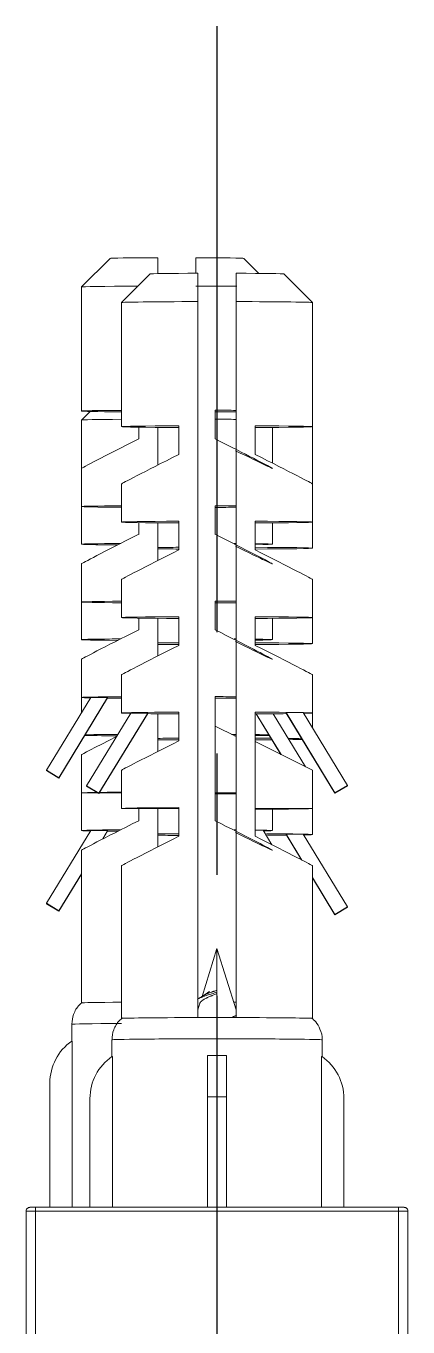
# Model space of a CAD drawing. Header units: millimetres. Extents: x 19741 to 22117, y -10160 to -6800.
# Drawn here: x 20934.8 to 20954.8, y -7470.2 to -7402.1 of the extents above; entities that cross this region are included whole.
import ezdxf

# ---------------------------------------------------------------- set-up
doc = ezdxf.new("R2010")
doc.units = ezdxf.units.MM
doc.linetypes.add('CENTERX2', pattern=[101.6, 63.5, -12.7, 12.7, -12.7])
doc.layers.add('CENTER', color=1, linetype='CENTERX2')

msp = doc.modelspace()

# ---------------------------------------------------------------- linework, layer by layer
at = {"linetype": 'Continuous', "lineweight": 18}
for p, q in [((20939.187, -7414.27), (20937.687, -7415.77)), ((20946.975, -7415.057), (20946.187, -7414.27)), ((20941.287, -7415.084), (20939.787, -7416.584)), ((20949.787, -7416.584), (20948.287, -7415.084)), ((20937.687, -7415.77), (20937.687, -7422.27)), ((20939.787, -7416.584), (20939.787, -7423.084)), ((20943.787, -7416.536), (20943.787, -7454.035)), ((20945.787, -7416.536), (20945.787, -7454.035)), ((20949.787, -7423.084), (20949.787, -7416.584)), ((20938.138, -7422.29), (20937.687, -7422.741)), ((20937.687, -7422.741), (20937.687, -7425.27)), ((20944.687, -7423.725), (20944.687, -7422.225)), ((20940.687, -7423.112), (20940.687, -7423.725)), ((20941.687, -7423.122), (20941.687, -7425.096)), ((20942.787, -7423.039), (20942.787, -7424.539)), ((20946.787, -7424.539), (20946.787, -7423.039)), ((20947.687, -7424.994), (20947.687, -7423.123)), ((20949.787, -7426.084), (20949.787, -7423.084)), ((20937.687, -7425.269), (20937.687, -7427.269)), ((20939.787, -7426.084), (20939.787, -7428.083)), ((20949.787, -7428.083), (20949.787, -7426.084)), ((20937.687, -7427.269), (20937.687, -7429.241)), ((20944.687, -7428.725), (20944.687, -7427.225)), ((20940.687, -7428.111), (20940.687, -7428.725)), ((20941.687, -7428.122), (20941.687, -7430.095)), ((20942.787, -7428.039), (20942.787, -7429.539)), ((20946.787, -7429.539), (20946.787, -7428.039)), ((20947.687, -7429.241), (20947.687, -7428.123)), ((20949.787, -7429.449), (20949.787, -7428.083)), ((20937.687, -7430.269), (20937.687, -7432.269)), ((20939.787, -7431.083), (20939.787, -7433.083)), ((20949.787, -7433.083), (20949.787, -7431.083)), ((20937.687, -7432.269), (20937.687, -7434.241)), ((20944.687, -7433.724), (20944.687, -7432.225)), ((20940.687, -7433.111), (20940.687, -7433.724)), ((20941.687, -7433.121), (20941.687, -7435.095)), ((20942.787, -7433.039), (20942.787, -7434.539)), ((20946.787, -7434.539), (20946.787, -7433.039)), ((20947.687, -7434.241), (20947.687, -7433.123)), ((20949.787, -7434.449), (20949.787, -7433.083)), ((20937.687, -7435.269), (20937.687, -7437.269)), ((20939.787, -7436.083), (20939.787, -7438.083)), ((20949.787, -7438.083), (20949.787, -7436.083)), ((20935.86, -7441.078), (20938.175, -7437.269)), ((20939.061, -7437.269), (20936.507, -7441.472)), ((20936.507, -7441.491), (20939.061, -7437.288)), ((20937.687, -7437.269), (20937.687, -7438.071)), ((20939.061, -7437.269), (20938.175, -7437.269)), ((20939.061, -7437.288), (20939.061, -7437.269)), ((20944.687, -7443.724), (20944.687, -7437.224)), ((20937.96, -7441.892), (20940.275, -7438.083)), ((20941.161, -7438.083), (20938.607, -7442.286)), ((20938.607, -7442.305), (20941.161, -7438.102)), ((20941.161, -7438.083), (20940.275, -7438.083)), ((20941.161, -7438.102), (20941.161, -7438.083)), ((20941.687, -7438.121), (20941.687, -7440.094)), ((20942.787, -7438.038), (20942.787, -7439.538)), ((20946.787, -7444.538), (20946.787, -7438.038)), ((20946.834, -7438.127), (20948.125, -7440.252)), ((20948.142, -7440.261), (20946.846, -7438.127)), ((20949.416, -7440.898), (20947.73, -7438.122)), ((20950.967, -7442.266), (20948.412, -7438.064)), ((20948.412, -7438.083), (20948.412, -7438.064)), ((20948.412, -7438.064), (20949.299, -7438.064)), ((20948.412, -7438.083), (20950.967, -7442.286)), ((20951.614, -7441.873), (20949.299, -7438.064)), ((20949.787, -7438.866), (20949.787, -7438.083)), ((20945.787, -7439.319), (20944.687, -7438.769)), ((20949.787, -7441.083), (20946.787, -7439.583)), ((20937.687, -7440.269), (20937.687, -7442.269)), ((20936.507, -7441.472), (20935.86, -7441.078)), ((20935.86, -7441.098), (20935.86, -7441.078)), ((20936.507, -7441.491), (20935.86, -7441.098)), ((20939.787, -7441.083), (20939.787, -7443.083)), ((20949.787, -7441.083), (20949.787, -7443.083)), ((20936.507, -7441.472), (20936.507, -7441.491)), ((20950.967, -7442.266), (20951.614, -7441.873)), ((20951.614, -7441.873), (20951.614, -7441.892)), ((20937.687, -7442.269), (20937.687, -7444.24)), ((20938.547, -7442.269), (20937.687, -7442.269)), ((20937.96, -7441.912), (20937.96, -7441.892)), ((20938.607, -7442.286), (20937.96, -7441.892)), ((20938.607, -7442.305), (20937.96, -7441.912)), ((20938.607, -7442.286), (20938.607, -7442.305)), ((20939.787, -7442.269), (20938.63, -7442.269)), ((20944.687, -7442.269), (20945.787, -7442.269)), ((20950.967, -7442.286), (20951.614, -7441.892)), ((20950.967, -7442.286), (20950.967, -7442.266)), ((20942.787, -7443.083), (20939.787, -7443.083)), ((20940.687, -7443.083), (20940.687, -7443.724)), ((20941.687, -7443.082), (20941.687, -7445.094)), ((20942.787, -7443.038), (20942.787, -7444.538)), ((20946.787, -7443.083), (20949.787, -7443.083)), ((20947.687, -7444.24), (20947.687, -7443.122)), ((20949.787, -7444.448), (20949.787, -7443.083)), ((20935.86, -7448.049), (20938.175, -7444.24)), ((20939.061, -7444.24), (20938.175, -7444.24)), ((20939.061, -7444.24), (20938.79, -7444.686)), ((20938.807, -7444.678), (20939.061, -7444.26)), ((20939.061, -7444.26), (20939.061, -7444.24)), ((20946.787, -7444.221), (20947.199, -7444.221)), ((20947.661, -7444.98), (20947.199, -7444.221)), ((20949.237, -7445.785), (20948.412, -7444.429)), ((20948.412, -7444.448), (20948.412, -7444.429)), ((20948.412, -7444.429), (20949.299, -7444.429)), ((20948.412, -7444.448), (20949.219, -7445.776)), ((20951.614, -7448.238), (20949.299, -7444.429)), ((20937.687, -7445.269), (20937.687, -7453.268)), ((20937.687, -7446.502), (20936.507, -7448.443)), ((20936.507, -7448.462), (20937.687, -7446.521)), ((20939.787, -7446.083), (20939.787, -7454.082)), ((20949.787, -7454.082), (20949.787, -7446.083)), ((20937.687, -7447.24), (20937.687, -7449.24)), ((20950.967, -7448.632), (20949.787, -7446.691)), ((20949.787, -7446.71), (20950.967, -7448.651)), ((20936.507, -7448.443), (20935.86, -7448.049)), ((20935.86, -7448.069), (20935.86, -7448.049)), ((20936.507, -7448.462), (20935.86, -7448.069)), ((20936.507, -7448.443), (20936.507, -7448.462)), ((20950.967, -7448.632), (20951.614, -7448.238)), ((20950.967, -7448.651), (20951.614, -7448.258)), ((20950.967, -7448.651), (20950.967, -7448.632)), ((20951.614, -7448.238), (20951.614, -7448.258)), ((20944.787, -7450.409), (20944.003, -7452.929)), ((20945.787, -7453.623), (20944.787, -7450.409)), ((20944.787, -7452.701), (20944.787, -7452.606)), ((20943.895, -7453.276), (20943.787, -7453.623)), ((20937.187, -7454.386), (20937.187, -7455.263)), ((20937.187, -7455.263), (20937.21, -7455.263)), ((20937.21, -7455.263), (20937.21, -7463.97)), ((20939.287, -7455.2), (20939.287, -7456.077)), ((20950.287, -7456.077), (20950.287, -7455.2)), ((20939.287, -7456.077), (20939.31, -7456.077)), ((20939.31, -7456.077), (20939.31, -7463.97)), ((20944.287, -7456.029), (20944.287, -7458.191)), ((20944.787, -7456.029), (20944.287, -7456.029)), ((20945.287, -7456.029), (20944.787, -7456.029)), ((20945.287, -7456.029), (20945.287, -7458.191)), ((20950.264, -7456.077), (20950.287, -7456.077)), ((20950.264, -7463.97), (20950.264, -7456.077)), ((20936.037, -7463.97), (20936.037, -7457.461)), ((20944.287, -7458.191), (20944.287, -7463.97)), ((20945.287, -7458.191), (20945.287, -7463.97)), ((20938.137, -7463.97), (20938.137, -7458.275)), ((20951.437, -7458.275), (20951.437, -7463.97)), ((20954.287, -7463.97), (20935.287, -7463.97))]:
    msp.add_line(p, q, dxfattribs=at)
at = {"linetype": 'Continuous', "lineweight": 13}
for p, q in [((20944.787, -7454.034), (20944.787, -7455.147)), ((20944.787, -7456.029), (20944.787, -7455.147)), ((20945.287, -7458.191), (20944.287, -7458.191)), ((20935.287, -7463.97), (20935.287, -7464.168)), ((20935.287, -7501.19), (20935.287, -7464.168)), ((20935.287, -7464.168), (20954.287, -7464.168)), ((20954.287, -7464.168), (20954.287, -7463.97))]:
    msp.add_line(p, q, dxfattribs=at)
at = {"linetype": 'Continuous', "lineweight": 18}
msp.add_arc((20954.589, -7470.239), 0.2, 0, 3.5128, dxfattribs=at)
for centre, major_axis, ratio, start_param, end_param in [((20942.687, -7414.27), (3.5, 0), 0.009733, 1.860548, 3.141593), ((20942.687, -7414.27), (3.5, 0), 0.009733, 0.009733, 1.281045), ((20944.787, -7415.084), (3.5, 0), 0.009733, 1.860548, 3.141593), ((20944.787, -7415.084), (3.5, 0), 0.009733, 0.009733, 1.281045), ((20942.687, -7415.77), (-5, 0), 0.009733, 5.132985, 6.283185), ((20942.687, -7415.77), (-5, 0), 0.009733, 4.032584, 4.511031), ((20944.787, -7416.584), (-5, 0), 0.009733, 4.913747, 6.283185), ((20944.787, -7416.584), (-5, 0), 0.009733, 3.1416, 4.511031), ((20942.687, -7422.27), (-5, 0), 0.009733, 5.331127, 7.235244), ((20942.687, -7422.741), (-5, 0), 0.009733, 5.331126, 6.283185), ((20942.687, -7422.27), (-5, 0), 0.009733, 4.043621, 4.300872), ((20942.687, -7422.27), (-5, 0), 0.009733, 1.982313, 2.239564), ((20942.687, -7422.741), (-5, 0), 0.009733, 4.043625, 4.300865), ((20944.787, -7423.084), (-5, 0), 0.009733, 5.123906, 7.442465), ((20944.787, -7423.084), (-5, 0), 0.009733, 1.982313, 4.300872), ((20942.687, -7422.77), (5, 2.5), 0.007787, 1.97842, 3.137699), ((20942.687, -7422.77), (-5, 2.5), 0.007787, 2.235766, 4.304766), ((20944.787, -7423.584), (5, 2.5), 0.007787, 1.97842, 3.137699), ((20944.787, -7423.584), (-5, 2.5), 0.007787, 3.145486, 4.304766), ((20942.687, -7427.269), (-5, 0), 0.009733, 5.331127, 7.235244), ((20942.687, -7427.269), (-5, 0), 0.009733, 4.043621, 4.300872), ((20942.687, -7427.269), (-5, 0), 0.009733, 1.982313, 2.239564), ((20944.787, -7428.083), (-5, 0), 0.009733, 5.123906, 7.442465), ((20944.787, -7428.083), (-5, 0), 0.009733, 1.982313, 4.300872), ((20942.687, -7427.769), (5, 2.5), 0.007787, 1.97842, 3.137699), ((20942.687, -7427.769), (-5, 2.5), 0.007787, 2.235766, 4.304766), ((20942.687, -7429.241), (-5, 0), 0.009733, 5.341778, 7.186228), ((20944.787, -7428.583), (5, 2.5), 0.007787, 1.97842, 3.137699), ((20944.787, -7429.449), (-5, 0), 0.009733, 5.123906, 5.381157), ((20944.787, -7429.449), (-5, 0), 0.009733, 0.902028, 1.159279), ((20942.687, -7429.241), (-5, 0), 0.009733, 4.043621, 4.069668), ((20942.687, -7429.241), (-5, 0), 0.009733, 2.53221, 3.750975), ((20944.787, -7429.449), (-5, 0), 0.009733, 1.982313, 4.300872), ((20944.787, -7428.583), (-5, 2.5), 0.007787, 3.145486, 4.304766), ((20942.687, -7432.269), (-5, 0), 0.009733, 5.331127, 7.235244), ((20942.687, -7432.269), (-5, 0), 0.009733, 4.043621, 4.300872), ((20942.687, -7432.269), (-5, 0), 0.009733, 1.982313, 2.239564), ((20944.787, -7433.083), (-5, 0), 0.009733, 5.123906, 7.442465), ((20944.787, -7433.083), (-5, 0), 0.009733, 1.982313, 4.300872), ((20942.687, -7434.241), (-5, 0), 0.009733, 5.341778, 7.186228), ((20942.687, -7432.769), (5, 2.5), 0.007787, 1.97842, 3.137699), ((20942.687, -7432.769), (-5, 2.5), 0.007787, 2.235766, 4.304766), ((20942.687, -7434.241), (-5, 0), 0.009733, 4.043621, 4.069668), ((20942.687, -7434.241), (-5, 0), 0.009733, 2.53221, 3.750975), ((20944.787, -7433.583), (5, 2.5), 0.007787, 1.97842, 3.137699), ((20944.787, -7434.449), (-5, 0), 0.009733, 5.123906, 5.381157), ((20944.787, -7434.449), (-5, 0), 0.009733, 0.902028, 1.159279), ((20944.787, -7434.449), (-5, 0), 0.009733, 1.982313, 4.300872), ((20944.787, -7433.583), (-5, 2.5), 0.007787, 3.145486, 4.304766), ((20942.687, -7437.269), (-5, 0), 0.009733, 5.331127, 6.722588), ((20942.687, -7437.269), (-5, 0), 0.009733, 0.757154, 0.952058), ((20942.687, -7437.269), (-5, 0), 0.009733, 4.043621, 4.300872), ((20942.687, -7437.269), (-5, 0), 0.009733, 1.982313, 2.239564), ((20944.787, -7438.083), (-5, 0), 0.009733, 5.123906, 6.722588), ((20944.787, -7438.083), (-5, 0), 0.009733, 0.757154, 1.159279), ((20944.787, -7438.083), (-5, 0), 0.009733, 2.707696, 4.300872), ((20944.787, -7438.083), (-5, 0), 0.009733, 1.982313, 2.38788), ((20942.687, -7437.769), (5, 2.5), 0.007787, 2.250579, 3.137699), ((20942.687, -7439.24), (-5, 0), 0.009733, 0.269423, 0.892102), ((20942.687, -7439.24), (-5, 0), 0.009733, 5.379237, 6.001915), ((20944.787, -7438.583), (5, 2.5), 0.007787, 1.97842, 3.137699), ((20944.787, -7439.449), (-5, 0), 0.009733, 5.123906, 5.381157), ((20944.787, -7439.449), (-5, 0), 0.009733, 0.902028, 1.159279), ((20942.687, -7439.24), (-5, 0), 0.009733, 4.043621, 4.102599), ((20942.687, -7439.24), (-5, 0), 0.009733, 2.219495, 2.239565), ((20942.687, -7439.24), (-5, 0), 0.009733, 3.414024, 3.750975), ((20942.687, -7439.24), (-5, 0), 0.009733, 2.53221, 2.881008), ((20944.787, -7439.449), (-5, 0), 0.009733, 4.111765, 4.300872), ((20944.787, -7439.449), (-5, 0), 0.009733, 1.982313, 2.183267), ((20944.787, -7439.449), (-5, 0), 0.009733, 3.6186, 3.870562), ((20944.787, -7439.449), (-5, 0), 0.009733, 2.424433, 2.676432), ((20942.687, -7442.269), (-5, 0), 0.009733, 5.703672, 6.283185), ((20942.687, -7442.269), (-5, 0), 0.009733, 5.331127, 5.653117), ((20942.687, -7442.269), (-5, 0), 0.009733, 1.982313, 2.239546), ((20944.787, -7443.083), (-5, 0), 0.009733, 5.123906, 6.283185), ((20944.787, -7443.083), (-5, 0), 0.009733, 1.982313, 3.141593), ((20942.687, -7442.769), (5, 2.5), 0.007787, 1.97842, 3.137699), ((20942.687, -7442.769), (-5, 2.5), 0.007787, 2.235766, 4.304766), ((20942.687, -7444.24), (-5, 0), 0.009733, 5.341778, 6.722589), ((20942.687, -7444.24), (-5, 0), 0.009733, 0.757154, 0.903043), ((20944.787, -7443.583), (5, 2.5), 0.007787, 1.97842, 3.137699), ((20944.787, -7444.448), (-5, 0), 0.009733, 5.123906, 5.381157), ((20944.787, -7444.448), (-5, 0), 0.009733, 0.902028, 1.159279), ((20942.687, -7444.24), (-5, 0), 0.009733, 4.043621, 4.069668), ((20942.687, -7444.24), (-5, 0), 0.009733, 2.707696, 3.750975), ((20944.787, -7443.583), (-5, 2.5), 0.007787, 3.145486, 4.304766), ((20944.787, -7444.448), (-5, 0), 0.009733, 2.707696, 4.165671), ((20944.787, -7444.448), (-5, 0), 0.009733, 2.128165, 2.38788), ((20942.687, -7453.268), (5, 0), 0.009733, 2.189533, 3.129012), ((20942.687, -7453.268), (5, 0), 0.009733, 0.902032, 0.93293), ((20944.787, -7454.082), (5, 0), 0.009733, 1.772154, 3.129015), ((20944.787, -7454.082), (5, 0), 0.009733, 1.570796, 1.772154), ((20944.787, -7454.082), (5, 0), 0.009733, 1.369438, 1.570796), ((20944.787, -7454.082), (5, 0), 0.009733, 0.012197, 1.369438), ((20938.712, -7457.461), (2.675, 0), 0.999953, 2.177467, 3.141593), ((20940.812, -7458.275), (2.675, 0), 0.999953, 2.177467, 3.141593), ((20948.762, -7458.275), (2.675, 0), 0.999953, 0, 0.964125), ((20934.987, -7464.173), (0.2, 0), 0.999953, 2.582854, 3.141593)]:
    msp.add_ellipse(centre, major_axis=major_axis, ratio=ratio, start_param=start_param, end_param=end_param, dxfattribs=at)
at = {"linetype": 'Continuous', "lineweight": 13}
for centre, major_axis, start_param, end_param in [((20942.687, -7454.386), (5.5, 0), 2.126171, 3.141587), ((20944.787, -7455.2), (5.5, 0), 1.570796, 3.141598), ((20944.787, -7455.2), (5.5, 0), 6.28318, 7.853982), ((20935.287, -7464.173), (0.5, 0), 1.570796, 3.141593), ((20954.287, -7464.173), (-0.5, 0), 3.141593, 4.712389)]:
    msp.add_ellipse(centre, major_axis=major_axis, ratio=0.009733, start_param=start_param, end_param=end_param, dxfattribs=at)
at = {"linetype": 'Continuous', "lineweight": 18}
for points, knots in [([(20941.687, -7414.237), (20941.687, -7414.389), (20941.687, -7414.661), (20941.687, -7414.945), (20941.687, -7415.068)], [0, 0, 0, 0, 0.576327, 1, 1, 1, 1]), ([(20943.687, -7414.237), (20943.687, -7414.388), (20943.687, -7414.654), (20943.687, -7414.934), (20943.687, -7415.052)], [0, 0, 0, 0, 0.585936, 1, 1, 1, 1]), ([(20943.759, -7453.08), (20943.78, -7453.066), (20943.874, -7453.009), (20944.123, -7452.911), (20944.481, -7452.799), (20944.702, -7452.729), (20944.787, -7452.701)], [0, 0, 0, 0, 0.109065, 0.439626, 0.770186, 1, 1, 1, 1]), ([(20944.787, -7452.769), (20944.73, -7452.794), (20944.673, -7452.819), (20944.587, -7452.856), (20944.559, -7452.868), (20944.516, -7452.886), (20944.502, -7452.892), (20944.474, -7452.904), (20944.46, -7452.91), (20944.392, -7452.94), (20944.34, -7452.963), (20944.277, -7452.993), (20944.265, -7452.999), (20944.241, -7453.01), (20944.206, -7453.028), (20944.15, -7453.056), (20944.11, -7453.079), (20944.073, -7453.102), (20944.055, -7453.113), (20944.005, -7453.147), (20943.977, -7453.169), (20943.949, -7453.196), (20943.944, -7453.201), (20943.934, -7453.212), (20943.929, -7453.218), (20943.917, -7453.234), (20943.91, -7453.245), (20943.9, -7453.264), (20943.896, -7453.272), (20943.894, -7453.28)], [0, 0, 0, 0, 0.1354, 0.1354, 0.203101, 0.203101, 0.236951, 0.236951, 0.270801, 0.270801, 0.406201, 0.406201, 0.440051, 0.440051, 0.473901, 0.541601, 0.609302, 0.609302, 0.677002, 0.677002, 0.812402, 0.812402, 0.846252, 0.846252, 0.880102, 0.880102, 0.947803, 0.947803, 1, 1, 1, 1]), ([(20943.996, -7452.96), (20944.001, -7452.953), (20944.006, -7452.945), (20944.02, -7452.929), (20944.029, -7452.92), (20944.058, -7452.895), (20944.083, -7452.878), (20944.126, -7452.853), (20944.142, -7452.845), (20944.176, -7452.828), (20944.193, -7452.819), (20944.249, -7452.794), (20944.29, -7452.777), (20944.357, -7452.752), (20944.38, -7452.743), (20944.428, -7452.726), (20944.476, -7452.709), (20944.526, -7452.692), (20944.564, -7452.679), (20944.577, -7452.675), (20944.603, -7452.666), (20944.616, -7452.662), (20944.682, -7452.64), (20944.734, -7452.623), (20944.787, -7452.606)], [0, 0, 0, 0, 0.06626, 0.06626, 0.138086, 0.138086, 0.281738, 0.281738, 0.353564, 0.353564, 0.425391, 0.425391, 0.569043, 0.569043, 0.640869, 0.640869, 0.712695, 0.784521, 0.784521, 0.820435, 0.820435, 0.856348, 0.856348, 1, 1, 1, 1]), ([(20937.759, -7453.238), (20937.694, -7453.278), (20937.481, -7453.436), (20937.255, -7453.846), (20937.191, -7454.199), (20937.19, -7454.381)], [0, 0, 0, 0, 0.171234, 0.605303, 1, 1, 1, 1]), ([(20939.859, -7454.052), (20939.794, -7454.092), (20939.581, -7454.25), (20939.355, -7454.66), (20939.291, -7455.013), (20939.29, -7455.195)], [0, 0, 0, 0, 0.171234, 0.605303, 1, 1, 1, 1]), ([(20945.539, -7454.034), (20945.584, -7454.018), (20945.625, -7454.002), (20945.68, -7453.978), (20945.698, -7453.969), (20945.723, -7453.957), (20945.731, -7453.952), (20945.746, -7453.944), (20945.754, -7453.939), (20945.777, -7453.925), (20945.791, -7453.914), (20945.803, -7453.904)], [0, 0, 0, 0, 0.369445, 0.369445, 0.566063, 0.566063, 0.664372, 0.664372, 0.762681, 0.762681, 1, 1, 1, 1]), ([(20950.284, -7455.205), (20950.285, -7455.199), (20950.318, -7455.009), (20950.207, -7454.665), (20949.996, -7454.28), (20949.814, -7454.106), (20949.729, -7454.039)], [0, 0, 0, 0, 0.014047, 0.433099, 0.761516, 1, 1, 1, 1]), ([(20935.29, -7463.97), (20935.25, -7463.97), (20935.176, -7463.97), (20935.075, -7463.971), (20935.015, -7463.971), (20934.988, -7463.972), (20934.976, -7463.973), (20934.961, -7463.974), (20934.936, -7463.978), (20934.895, -7463.992), (20934.85, -7464.023), (20934.827, -7464.053), (20934.819, -7464.068)], [0, 0, 0, 0, 0.177234, 0.356486, 0.537836, 0.642578, 0.697792, 0.720302, 0.75073, 0.82281, 0.921504, 1, 1, 1, 1]), ([(20954.727, -7464.032), (20954.722, -7464.026), (20954.707, -7464.01), (20954.678, -7463.993), (20954.646, -7463.981), (20954.622, -7463.976), (20954.608, -7463.974), (20954.6, -7463.973), (20954.591, -7463.972), (20954.572, -7463.972), (20954.524, -7463.971), (20954.458, -7463.97), (20954.416, -7463.97), (20954.409, -7463.97)], [0, 0, 0, 0, 0.051781, 0.140982, 0.214071, 0.268678, 0.300493, 0.325753, 0.362412, 0.450346, 0.717164, 0.955124, 1, 1, 1, 1]), ([(20954.787, -7464.173), (20954.787, -7464.147), (20954.779, -7464.105), (20954.753, -7464.057), (20954.734, -7464.038), (20954.727, -7464.032)], [0, 0, 0, 0, 0.462399, 0.839844, 1, 1, 1, 1])]:
    msp.add_open_spline(points, degree=3, knots=knots, dxfattribs=at)
for points, degree in [([(20943.787, -7415.051), (20943.787, -7415.203), (20943.787, -7415.516), (20943.787, -7416.012), (20943.787, -7416.359), (20943.787, -7416.536)], 3), ([(20945.787, -7415.051), (20945.787, -7415.202), (20945.787, -7415.514), (20945.787, -7416.01), (20945.787, -7416.358), (20945.787, -7416.536)], 3), ([(20944.404, -7452.667), (20944.11, -7452.871), (20943.789, -7453.061)], 2), ([(20944.787, -7452.701), (20944.787, -7452.724), (20944.787, -7452.746), (20944.787, -7452.769)], 3), ([(20934.787, -7464.173), (20934.787, -7500.953)], 1), ([(20954.409, -7463.97), (20954.351, -7463.97), (20954.287, -7463.97)], 2), ([(20954.787, -7464.173), (20954.787, -7500.953)], 1)]:
    msp.add_open_spline(points, degree=degree, dxfattribs=at)
at = {"linetype": 'Continuous', "lineweight": 13}
for points in [[(20944.787, -7452.606), (20944.787, -7450.409)], [(20944.787, -7454.034), (20944.787, -7452.769)], [(20954.287, -7464.168), (20954.287, -7501.19)]]:
    msp.add_open_spline(points, degree=1, dxfattribs=at)
at = {"layer": 'CENTER', "ltscale": 0.5}
msp.add_line((20944.787, -7402.102), (20944.787, -7482.268), dxfattribs=at)

doc.saveas('drawing.dxf')
